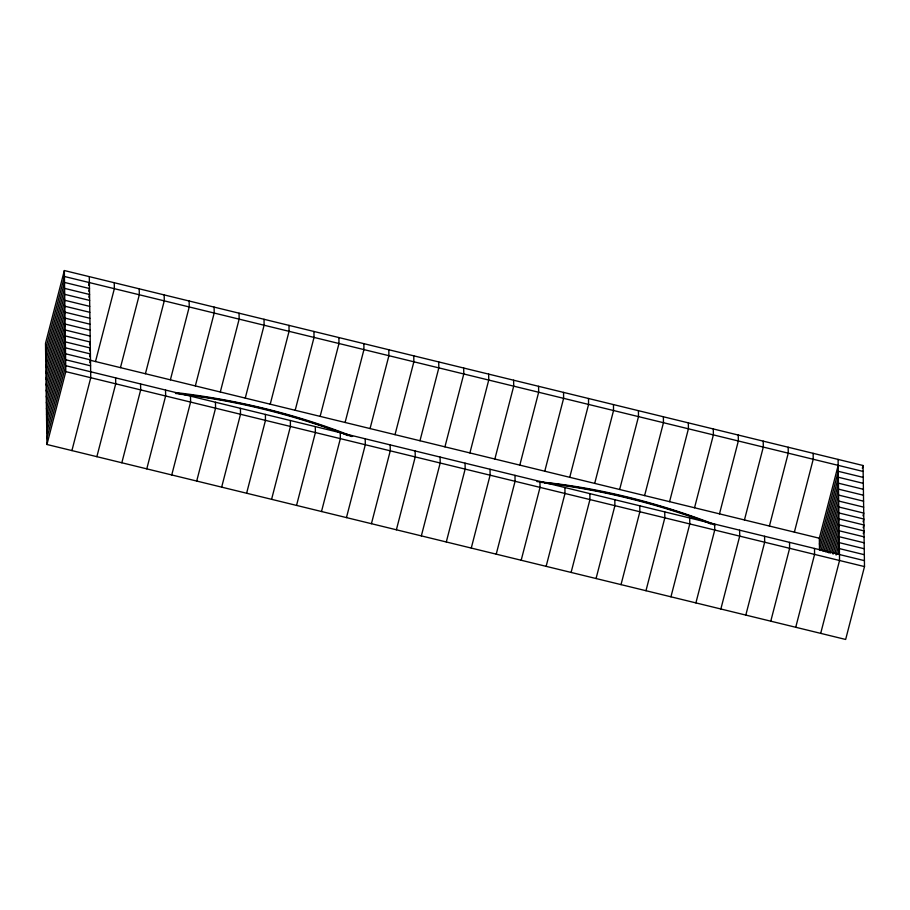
<?xml version="1.0" encoding="UTF-8"?>
<svg xmlns="http://www.w3.org/2000/svg" width="910" height="910" viewBox="0 0 910 910"><rect width="100%" height="100%" fill="white"/><g stroke="black" fill="none" stroke-linecap="round" stroke-linejoin="round"><path stroke-width="1.36" d="M64.348 270.543L45.5 343.411L46.945 444.489L845.652 639.457L864.5 566.589L863.055 465.51L64.348 270.543L65.793 371.621L46.945 444.489M45.58 349.36L64.428 276.492L863.135 471.448M45.671 355.298L64.519 282.43L89.476 288.527L88.759 291.28M45.75 361.247L64.599 288.379L89.555 294.476L88.85 297.217M45.841 367.196L64.69 294.328L89.646 300.414M45.921 373.146L64.769 300.277L89.726 306.363M46.012 379.083L64.86 306.215L89.817 312.312M46.092 385.032L64.94 312.164L89.897 318.261M46.182 390.982L65.031 318.113L89.988 324.199M46.262 396.919L65.111 324.051L90.067 330.148M46.353 402.868L65.201 330L90.158 336.097M46.433 408.817L65.281 335.949L90.238 342.046L89.533 344.788M46.524 414.767L65.372 341.898L90.329 347.984L89.612 350.737M46.603 420.704L65.452 347.836L90.409 353.933L89.703 356.686M46.694 426.653L65.543 353.785L90.499 359.882L89.783 362.624M46.774 432.603L65.622 359.734L90.579 365.82M46.865 438.552L65.713 365.683L864.42 560.64M88.679 285.33L89.385 282.578M71.913 450.587L90.75 377.718L89.305 276.64M95.504 361.543L114.353 288.675L114.262 282.726M96.869 456.683L115.718 383.815L115.627 377.866M120.461 367.629L139.31 294.772L139.219 288.823M121.826 462.769L140.675 389.901L140.584 383.952M145.418 373.726L164.266 300.857L164.187 294.908M146.783 468.866L165.631 395.998L165.552 390.049M170.386 379.823L189.223 306.954L189.143 301.005M171.751 474.952L190.588 402.084L190.508 396.146M195.343 385.908L214.191 313.04L214.1 307.102M196.708 481.049L215.556 408.18L215.465 402.231M220.3 392.005L239.148 319.137L239.057 313.188M221.665 487.146L240.513 414.277L240.422 408.328M245.256 398.102L264.105 325.234L264.025 319.285M246.621 493.231L265.47 420.363L265.39 414.425M270.224 404.188L289.061 331.32L288.982 325.37M271.589 499.328L290.426 426.46L290.347 420.511M295.181 410.285L314.03 337.417L313.939 331.467M296.546 505.414L315.395 432.546L315.304 426.608M320.138 416.37L338.986 343.502L338.895 337.564M321.503 511.511L340.351 438.643L340.26 432.694M345.095 422.467L363.943 349.599L363.863 343.65M346.46 517.608L365.308 444.74L365.228 438.791M370.063 428.564L388.9 355.696L388.82 349.747M371.428 523.694L390.265 450.825L390.185 444.888M395.02 434.65L413.868 361.782L413.777 355.844M396.385 529.791L415.233 456.922L415.142 450.973M419.976 440.747L438.825 367.879L438.734 361.93M421.341 535.888L440.19 463.019L440.099 457.07M444.933 446.844L463.781 373.976L463.702 368.027M446.298 541.973L465.147 469.105L465.067 463.156M469.901 452.93L488.738 380.061L488.659 374.112M471.266 548.07L490.103 475.202L490.024 469.253M494.858 459.027L513.706 386.159L513.615 380.209M496.223 554.156L515.071 481.288L514.98 475.35M519.815 465.112L538.663 392.244L538.572 386.306M521.18 560.253L540.028 487.385L539.937 481.435M544.771 471.209L563.62 398.341L563.54 392.392M546.136 566.35L564.985 493.482L564.905 487.533M569.74 477.306L588.577 404.438L588.497 398.489M571.105 572.435L589.942 499.567L589.862 493.629M594.696 483.392L613.545 410.524L613.454 404.586M596.061 578.533L614.91 505.664L614.819 499.715M619.653 489.489L638.502 416.621L638.41 410.672M621.018 584.63L639.866 511.761L639.776 505.812M644.61 495.575L663.458 422.706L663.379 416.769M645.975 590.715L664.823 517.847L664.744 511.898M669.578 501.672L688.415 428.803L688.335 422.854M670.943 596.812L689.78 523.944L689.7 517.995M694.535 507.769L713.383 434.9L713.292 428.951M695.9 602.898L714.748 530.029L714.657 524.092M719.491 513.854L738.34 440.986L738.249 435.048M720.856 608.995L739.705 536.126L739.614 530.177M744.448 519.951L763.297 447.083L763.217 441.134M745.813 615.092L764.662 542.223L764.582 536.274M769.416 526.048L788.253 453.18L788.174 447.231M770.781 621.177L789.618 548.309L789.539 542.371M794.373 532.134L813.221 459.266L813.13 453.316M795.738 627.274L814.587 554.406L814.495 548.457M863.306 483.346L838.349 477.25L819.5 550.118L819.33 538.231L838.178 465.363M819.421 544.18L838.258 471.312L863.226 477.397M821.013 550.573L838.428 483.199L863.397 489.296M822.515 551.016L838.519 489.148L863.476 495.233M824.028 551.46L838.599 495.085L863.567 501.183M825.529 551.904L838.69 501.035L863.647 507.132M827.042 552.359L838.77 506.984L863.738 513.081L863.021 515.822M828.544 552.802L838.861 512.933L863.817 519.018L863.112 521.771M830.057 553.246L838.94 518.871L863.909 524.968L863.192 527.72M831.922 552.313L839.031 524.82L863.988 530.917L863.283 533.658M833.071 554.144L839.111 530.769L864.079 536.854M834.936 553.212L839.202 536.718L864.159 542.804M836.085 555.032L839.282 542.656L864.25 548.753M837.951 554.099L839.373 548.605L864.329 554.702M862.339 468.252L863.055 465.51M820.695 633.36L839.543 560.492L838.087 459.413M175.675 392.881L181.192 393.222C239.785 400.536 297.684 414.676 352.602 436.447M175.459 393.45C235.701 399.467 295.079 414.505 351.431 436.527M179.236 394.257L183.149 394.508C237.772 401.082 291.427 414.573 343.047 433.535L347.859 435.583M536.934 481.572C598.018 487.316 658.169 502.707 715.351 524.763M540.813 482.391L546.182 482.721C603.614 489.842 660.307 503.753 714.213 524.854M544.555 483.199L547.16 483.358C601.783 489.944 655.439 503.435 707.059 522.385L710.664 523.921M89.851 360.167L819.33 538.231M65.793 371.621L864.5 566.589"/></g></svg>
